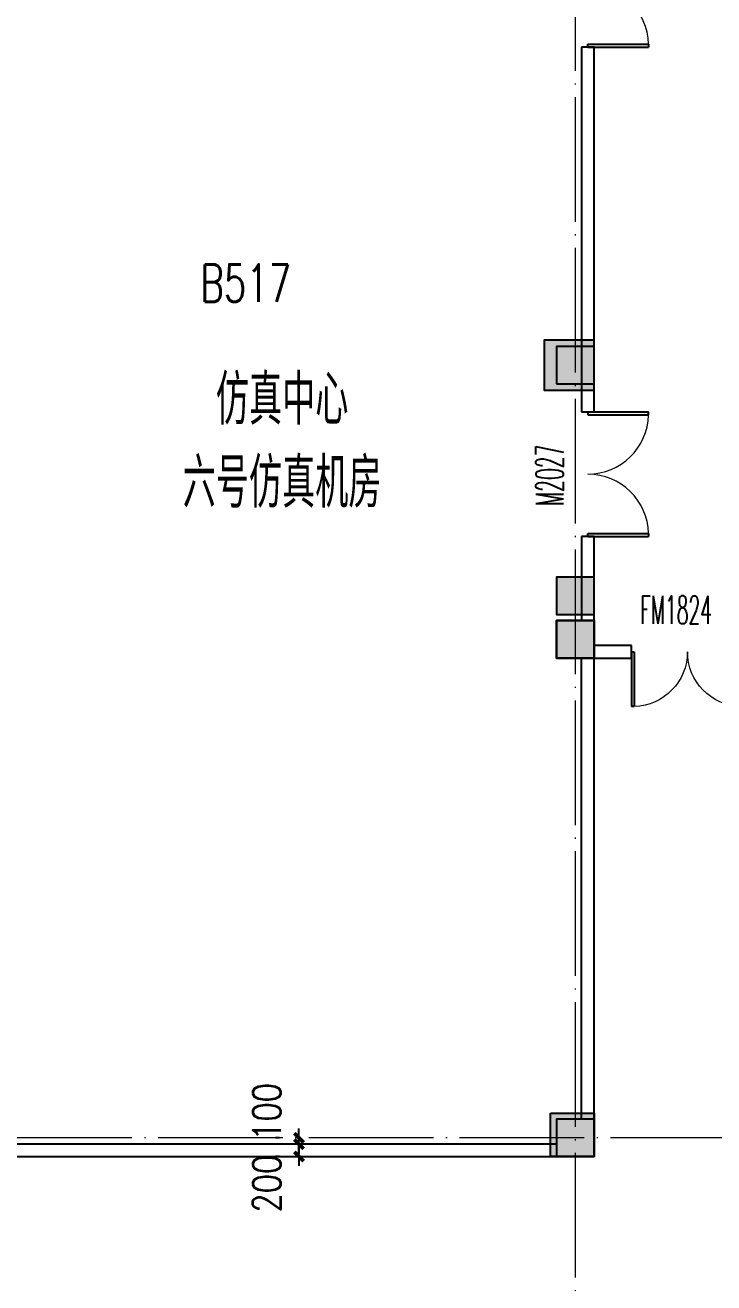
# Model space of a CAD drawing. Extents: x 1417642 to 3570900, y 124798 to 1191112.
# Drawn here: x 1512573 to 1523626, y 149108 to 169287 of the extents above; entities that cross this region are included whole.
import ezdxf

# ---------------------------------------------------------------- set-up
doc = ezdxf.new("R2010")
doc.units = 0
doc.header["$LTSCALE"] = 1000
doc.header["$MEASUREMENT"] = 0
doc.linetypes.add('DOTE', pattern=[2.42, 2, -0.2, 0.02, -0.2])
doc.layers.get('0').update_dxf_attribs({"linetype": 'CONTINUOUS'})
doc.layers.get('Defpoints').update_dxf_attribs({"linetype": 'CONTINUOUS'})
for name, color, linetype in [('colu', 2, 'CONTINUOUS'), ('COLUMN', 9, 'CONTINUOUS'), ('DOTE', 1, 'DOTE'), ('PUB_DIM', 3, 'CONTINUOUS'), ('PUB_HATCH', 8, 'CONTINUOUS'), ('PUB_TEXT', 40, 'CONTINUOUS'), ('tiaozheng', 20, 'CONTINUOUS'), ('WALL', 4, 'CONTINUOUS'), ('WINDOW', 2, 'CONTINUOUS'), ('WINDOW_TEXT', 7, 'CONTINUOUS'), ('填充', 252, 'CONTINUOUS'), ('柱填充', 8, 'CONTINUOUS'), ('柱填充 @ 1', 8, 'CONTINUOUS')]:
    doc.layers.add(name, color=color, linetype=linetype)
doc.styles.add('_TCH_WINDOW', font='ROMANS.shx', dxfattribs={"width": 0.7, "height": 400, "bigfont": 'Z.shx'})
doc.styles.add('DIM_FONT', font='SIMPLEX.shx', dxfattribs={"width": 0.8})
doc.styles.add('Z', font='ROMANS', dxfattribs={"width": 0.7, "bigfont": 'Z'})
doc.dimstyles.new('DIMN150', dxfattribs={"dimscale": 1.5, "dimtxt": 300, "dimasz": 100, "dimexe": 250, "dimexo": 300, "dimgap": 150, "dimtad": 1, "dimdec": 0, "dimzin": 0, "dimdsep": 46, "dimtxsty": 'DIM_FONT', "dimblk": 'ARCHTICK', "dimcen": 0.09, "dimdle": 1.5, "dimclrt": 7, "dimazin": 2, "dimtfac": 1, "dimtdec": 0, "dimtix": 1, "dimtmove": 2, "dimatfit": 3, "dimldrblk": 'ARCHTICK', "dimfxl": 1, "dimtolj": 1, "dimtzin": 0, "dimarcsym": 0})

# ---------------------------------------------------------------- blocks, each defined once
blk = doc.blocks.new('5873')
at = {"layer": '柱填充 @ 1', "ltscale": 1000}
for points in [[(1585228, 714085), (1585828, 714085), (1585828, 713485), (1585228, 713485)], [(1585128, 706185), (1585828, 706185), (1585828, 705485), (1585128, 705485)]]:
    blk.add_hatch(color=256, dxfattribs=at).paths.add_polyline_path(points)
at = {"layer": 'colu', "ltscale": 1000}
for points in [[(1585228, 714085), (1585828, 714085), (1585828, 713485), (1585228, 713485)], [(1585128, 706185), (1585828, 706185), (1585828, 705485), (1585128, 705485)]]:
    blk.add_lwpolyline(points, close=True, dxfattribs=at)
blk = doc.blocks.new('i89')
at = {"layer": '柱填充'}
h = blk.add_hatch(color=256, dxfattribs=at)
h.paths.add_polyline_path([(1555333, 501498), (1555333, 502098), (1554733, 502098), (1554733, 501498)])
h.paths.add_polyline_path([(1525733, 501498), (1525733, 502098), (1525133, 502098), (1525133, 501498)])
h.paths.add_polyline_path([(1517733, 501498), (1517733, 502098), (1517133, 502098), (1517133, 501498)])
h.paths.add_polyline_path([(1509733, 501498), (1509733, 502098), (1509133, 502098), (1509133, 501498)])
h.paths.add_polyline_path([(1501733, 501498), (1501733, 502098), (1501133, 502098), (1501133, 501498)])
h.paths.add_polyline_path([(1498133, 501498), (1498133, 502098), (1497533, 502098), (1497533, 501498)])
h.paths.add_polyline_path([(1498133, 529448), (1498133, 530148), (1497433, 530148), (1497433, 529448)])
h.paths.add_polyline_path([(1498133, 537448), (1498133, 538148), (1497433, 538148), (1497433, 537448)])
h.paths.add_polyline_path([(1541783, 545398), (1541783, 546098), (1541083, 546098), (1541083, 545398)])
h.paths.add_polyline_path([(1565333, 559098), (1565333, 559698), (1564733, 559698), (1564733, 559098)])
h.paths.add_polyline_path([(1565383, 549098), (1565383, 549798), (1564683, 549798), (1564683, 549098)])
h.paths.add_polyline_path([(1565333, 545498), (1565333, 546098), (1564733, 546098), (1564733, 545498)])
h.paths.add_polyline_path([(1565383, 538098), (1564683, 538098), (1564683, 537498), (1565383, 537498)])
h.paths.add_polyline_path([(1565333, 529498), (1565333, 530098), (1564733, 530098), (1564733, 529498)])
h.paths.add_polyline_path([(1565333, 519498), (1565333, 520098), (1564733, 520098), (1564733, 519498)])
h.paths.add_polyline_path([(1565333, 511498), (1565333, 512098), (1564733, 512098), (1564733, 511498)])
h.paths.add_polyline_path([(1565333, 501498), (1565333, 502098), (1564733, 502098), (1564733, 501498)])
h.paths.add_polyline_path([(1555333, 559098), (1555333, 559698), (1554733, 559698), (1554733, 559098)])
h.paths.add_polyline_path([(1555333, 549098), (1555333, 549698), (1554733, 549698), (1554733, 549098)])
h.paths.add_polyline_path([(1555333, 545498), (1555333, 546098), (1554733, 546098), (1554733, 545498)])
h.paths.add_polyline_path([(1555333, 537498), (1555333, 538098), (1554733, 538098), (1554733, 537498)])
h.paths.add_polyline_path([(1555433, 529448), (1555433, 530148), (1554733, 530148), (1554733, 529448)])
h.paths.add_polyline_path([(1555433, 519448), (1555433, 520148), (1554733, 520148), (1554733, 519448)])
h.paths.add_polyline_path([(1555433, 511498), (1555433, 512198), (1554733, 512198), (1554733, 511498)])
h.paths.add_polyline_path([(1551733, 557298), (1551733, 557898), (1551133, 557898), (1551133, 557298)])
h.paths.add_polyline_path([(1551783, 549098), (1551783, 549798), (1551083, 549798), (1551083, 549098)])
h.paths.add_polyline_path([(1551733, 545498), (1551733, 546098), (1551133, 546098), (1551133, 545498)])
h.paths.add_polyline_path([(1551733, 537498), (1551733, 538098), (1551133, 538098), (1551133, 537498)])
h.paths.add_polyline_path([(1551733, 529498), (1551733, 530098), (1551133, 530098), (1551133, 529498)])
h.paths.add_polyline_path([(1551733, 519498), (1551733, 520098), (1551133, 520098), (1551133, 519498)])
h.paths.add_polyline_path([(1551783, 511498), (1551783, 512198), (1551083, 512198), (1551083, 511498)])
h.paths.add_polyline_path([(1551733, 501498), (1551733, 502098), (1551133, 502098), (1551133, 501498)])
h.paths.add_polyline_path([(1541733, 559098), (1541733, 559698), (1541133, 559698), (1541133, 559098)])
h.paths.add_polyline_path([(1541733, 557298), (1541733, 557898), (1541133, 557898), (1541133, 557298)])
h.paths.add_polyline_path([(1541783, 549098), (1541783, 549798), (1541083, 549798), (1541083, 549098)])
h.paths.add_polyline_path([(1541733, 537498), (1541733, 538298), (1541133, 538298), (1541133, 537498)])
h.paths.add_polyline_path([(1541733, 519298), (1541733, 520098), (1541133, 520098), (1541133, 519298)])
h.paths.add_polyline_path([(1541833, 511498), (1541833, 512298), (1541033, 512298), (1541033, 511498)])
h.paths.add_polyline_path([(1541733, 501498), (1541733, 502098), (1541133, 502098), (1541133, 501498)])
h.paths.add_polyline_path([(1533733, 559098), (1533733, 559698), (1533133, 559698), (1533133, 559098)])
h.paths.add_polyline_path([(1533783, 549098), (1533783, 549798), (1533083, 549798), (1533083, 549098)])
h.paths.add_polyline_path([(1533733, 545498), (1533733, 546098), (1533133, 546098), (1533133, 545498)])
h.paths.add_polyline_path([(1533733, 537498), (1533733, 538298), (1533133, 538298), (1533133, 537498)])
h.paths.add_polyline_path([(1533733, 519298), (1533733, 520098), (1533133, 520098), (1533133, 519298)])
h.paths.add_polyline_path([(1533833, 511498), (1533833, 512298), (1533033, 512298), (1533033, 511498)])
h.paths.add_polyline_path([(1533733, 501498), (1533733, 502098), (1533133, 502098), (1533133, 501498)])
h.paths.add_polyline_path([(1525733, 559098), (1525733, 559698), (1525133, 559698), (1525133, 559098)])
h.paths.add_polyline_path([(1525783, 549098), (1525783, 549798), (1525083, 549798), (1525083, 549098)])
h.paths.add_polyline_path([(1525733, 545498), (1525733, 546098), (1525133, 546098), (1525133, 545498)])
h.paths.add_polyline_path([(1525733, 537498), (1525733, 538298), (1525133, 538298), (1525133, 537498)])
h.paths.add_polyline_path([(1525733, 519298), (1525733, 520098), (1525133, 520098), (1525133, 519298)])
h.paths.add_polyline_path([(1525833, 511498), (1525833, 512298), (1525033, 512298), (1525033, 511498)])
h.paths.add_polyline_path([(1517733, 559098), (1517733, 559698), (1517133, 559698), (1517133, 559098)])
h.paths.add_polyline_path([(1517783, 549098), (1517783, 549798), (1517083, 549798), (1517083, 549098)])
h.paths.add_polyline_path([(1517733, 545498), (1517733, 546098), (1517133, 546098), (1517133, 545498)])
h.paths.add_polyline_path([(1517733, 537498), (1517733, 538298), (1517133, 538298), (1517133, 537498)])
h.paths.add_polyline_path([(1517733, 519298), (1517733, 520098), (1517133, 520098), (1517133, 519298)])
h.paths.add_polyline_path([(1517833, 511498), (1517833, 512298), (1517033, 512298), (1517033, 511498)])
h.paths.add_polyline_path([(1509733, 559098), (1509733, 559698), (1509133, 559698), (1509133, 559098)])
h.paths.add_polyline_path([(1509783, 549098), (1509783, 549798), (1509083, 549798), (1509083, 549098)])
h.paths.add_polyline_path([(1509733, 545498), (1509733, 546098), (1509133, 546098), (1509133, 545498)])
h.paths.add_polyline_path([(1509733, 537498), (1509733, 538298), (1509133, 538298), (1509133, 537498)])
h.paths.add_polyline_path([(1509733, 519298), (1509733, 520098), (1509133, 520098), (1509133, 519298)])
h.paths.add_polyline_path([(1509833, 511498), (1509833, 512298), (1509033, 512298), (1509033, 511498)])
h.paths.add_polyline_path([(1509733, 480798), (1509733, 481398), (1509133, 481398), (1509133, 480798)])
h.paths.add_polyline_path([(1501733, 559098), (1501733, 559698), (1501133, 559698), (1501133, 559098)])
h.paths.add_polyline_path([(1501733, 549098), (1501733, 549698), (1501133, 549698), (1501133, 549098)])
h.paths.add_polyline_path([(1501733, 545498), (1501733, 546098), (1501133, 546098), (1501133, 545498)])
h.paths.add_polyline_path([(1501733, 537498), (1501733, 538098), (1501133, 538098), (1501133, 537498)])
h.paths.add_polyline_path([(1501733, 529498), (1501733, 530098), (1501133, 530098), (1501133, 529498)])
h.paths.add_polyline_path([(1501733, 519498), (1501733, 520098), (1501133, 520098), (1501133, 519498)])
h.paths.add_polyline_path([(1501833, 511498), (1501833, 512198), (1501133, 512198), (1501133, 511498)])
h.paths.add_polyline_path([(1501733, 480798), (1501733, 481398), (1501133, 481398), (1501133, 480798)])
h.paths.add_polyline_path([(1498133, 559098), (1498133, 559698), (1497533, 559698), (1497533, 559098)])
h.paths.add_polyline_path([(1498183, 549098), (1498183, 549798), (1497483, 549798), (1497483, 549098)])
h.paths.add_polyline_path([(1498133, 545498), (1498133, 546098), (1497533, 546098), (1497533, 545498)])
h.paths.add_polyline_path([(1498133, 519448), (1498133, 520148), (1497433, 520148), (1497433, 519448)])
h.paths.add_polyline_path([(1498133, 511448), (1498133, 512148), (1497433, 512148), (1497433, 511448)])
h.paths.add_polyline_path([(1498133, 480798), (1498133, 481398), (1497533, 481398), (1497533, 480798)])
h.paths.add_polyline_path([(1488133, 559098), (1488133, 559698), (1487533, 559698), (1487533, 559098)])
h.paths.add_polyline_path([(1488233, 549098), (1488233, 549798), (1487533, 549798), (1487533, 549098)])
h.paths.add_polyline_path([(1488133, 545498), (1488133, 546098), (1487533, 546098), (1487533, 545498)])
h.paths.add_polyline_path([(1488133, 537498), (1488133, 538098), (1487533, 538098), (1487533, 537498)])
h.paths.add_polyline_path([(1488133, 529498), (1488133, 530098), (1487533, 530098), (1487533, 529498)])
h.paths.add_polyline_path([(1488133, 519498), (1488133, 520098), (1487533, 520098), (1487533, 519498)])
h.paths.add_polyline_path([(1488133, 511498), (1488133, 512098), (1487533, 512098), (1487533, 511498)])
h.paths.add_polyline_path([(1488133, 501498), (1488133, 502098), (1487533, 502098), (1487533, 501498)])
h.paths.add_polyline_path([(1488133, 480798), (1488133, 481398), (1487533, 481398), (1487533, 480798)])
h.paths.add_polyline_path([(1498133, 484398), (1498133, 485198), (1497433, 485198), (1497433, 484398)])
h.paths.add_polyline_path([(1498134, 496298), (1498134, 497098), (1497433, 497098), (1497433, 496298)])
h.paths.add_polyline_path([(1487533, 497098), (1487533, 496298), (1488233, 496298), (1488233, 497098)])
h.paths.add_polyline_path([(1487533, 485198), (1487533, 484398), (1488233, 484398), (1488233, 485198)])
h.paths.add_polyline_path([(1509733, 496298), (1509733, 497098), (1509033, 497098), (1509033, 496298)])
h.paths.add_polyline_path([(1509733, 484398), (1509733, 485198), (1509033, 485198), (1509033, 484398)])
blk.add_hatch(color=256, dxfattribs=at).paths.add_polyline_path([(1497333, 485198), (1497431, 485198), (1497431, 484398), (1497333, 484398)])
at = {"layer": 'colu'}
for points in [[(1498133, 484398), (1498133, 485198), (1497333, 485198), (1497333, 484398)], [(1498133, 480798), (1498133, 481398), (1497533, 481398), (1497533, 480798)]]:
    blk.add_lwpolyline(points, close=True, dxfattribs=at)
blk = doc.blocks.new('_ArchTick')
at = {"color": 0, "linetype": 'ByBlock', "const_width": 0.4}
blk.add_lwpolyline([(-0.5, -0.5), (0.5, 0.5)], dxfattribs=at)
blk = doc.blocks.new('*D111')
at = {"layer": 'Defpoints', "color": 0}
for p in [(1516968, 151433), (1517107, 151433), (1517107, 151333)]:
    blk.add_point(p, dxfattribs=at)
at = {"layer": 'PUB_DIM', "color": 0, "lineweight": -2}
for p, q in [((1516968, 151433), (1516968, 151583)), ((1516657, 151433), (1516593, 151433)), ((1516968, 151333), (1516968, 151433)), ((1516657, 151333), (1516593, 151333)), ((1516968, 151333), (1516968, 151183))]:
    blk.add_line(p, q, dxfattribs=at)
at = {"layer": 'PUB_DIM', "color": 0, "lineweight": -2, "xscale": 150, "yscale": 150, "zscale": 150}
for p, rotation in [((1516968, 151433), 270), ((1516968, 151333), 90)]:
    blk.add_blockref('_ArchTick', p, dxfattribs=dict(at, rotation=rotation))
at = {"layer": 'PUB_DIM', "color": 7, "insert": (1516450, 151850), "char_height": 450, "attachment_point": 5, "rotation": 90, "style": 'DIM_FONT'}
blk.add_mtext('\\A1;100', dxfattribs=at)
blk = doc.blocks.new('*D112')
at = {"layer": 'Defpoints', "color": 0}
for p in [(1516968, 151333), (1517107, 151333), (1517107, 151133)]:
    blk.add_point(p, dxfattribs=at)
at = {"layer": 'PUB_DIM', "color": 0, "lineweight": -2}
for p, q in [((1516968, 151333), (1516968, 151483)), ((1516657, 151333), (1516593, 151333)), ((1516968, 151133), (1516968, 151333)), ((1516657, 151133), (1516593, 151133)), ((1516968, 151133), (1516968, 150983))]:
    blk.add_line(p, q, dxfattribs=at)
at = {"layer": 'PUB_DIM', "color": 0, "lineweight": -2, "xscale": 150, "yscale": 150, "zscale": 150}
for p, rotation in [((1516968, 151333), 270), ((1516968, 151133), 90)]:
    blk.add_blockref('_ArchTick', p, dxfattribs=dict(at, rotation=rotation))
at = {"layer": 'PUB_DIM', "color": 7, "insert": (1516450, 150699), "char_height": 450, "attachment_point": 5, "rotation": 90, "style": 'DIM_FONT'}
blk.add_mtext('\\A1;200', dxfattribs=at)
blk = doc.blocks.new('_FZH')
blk.add_lwpolyline([(-0.5, -0.5), (0.5, -0.5), (0.5, 0.5), (-0.5, 0.5)], close=True)
at = {"layer": 'PUB_HATCH'}
blk.add_solid([(-0.5, -0.5), (0.5, -0.5), (-0.5, 0.5), (0.5, 0.5)], dxfattribs=at)
blk = doc.blocks.new('$DorLib2D$00000002')
for p, q in [((-0.5, 0), (-0.5, 0.4875)), ((-0.475, 0.4875), (-0.5, 0.4875)), ((-0.475, 0), (-0.475, 0.4875)), ((0.475, 0), (0.475, 0.4875)), ((0.475, 0.4875), (0.5, 0.4875)), ((0.5, 0), (0.5, 0.4875)), ((-0.5, 0), (-0.475, 0)), ((0.5, 0), (0.475, 0))]:
    blk.add_line(p, q)
at = {"lineweight": 13}
for centre, start, end in [((-0.4875, 0), 0, 88.53072), ((0.4875, 0), 91.46928, 180)]:
    blk.add_arc(centre, 0.4875, start, end, dxfattribs=at)

msp = doc.modelspace()

# ---------------------------------------------------------------- linework, layer by layer
at = {"layer": 'DOTE', "lineweight": 0}
for points in [[(1521403.1, 216532.7), (1521403.1, 132632.2)], [(1596566.6, 151432.7), (1432076.7, 151432.7)]]:
    msp.add_lwpolyline(points, dxfattribs=at)
at = {"layer": 'WALL'}
for p, q in [((1521703.1, 168932.7), (1521503.1, 168932.7)), ((1521503.1, 168932.7), (1521503.1, 163082.7)), ((1521703.1, 163082.7), (1521703.1, 168932.7)), ((1521503.1, 163082.7), (1521703.1, 163082.7)), ((1521703.1, 161082.7), (1521503.1, 161082.7)), ((1521503.1, 161082.7), (1521503.1, 159732.7)), ((1521703.1, 159732.7), (1521703.1, 161082.7)), ((1522303.1, 159332.7), (1521703.1, 159332.7)), ((1522303.1, 159132.7), (1522303.1, 159332.7)), ((1521503.1, 151732.7), (1521503.1, 159132.7)), ((1521703.1, 151732.7), (1521703.1, 159132.7)), ((1521703.1, 159132.7), (1522303.1, 159132.7)), ((1521103.1, 151332.7), (1510103.1, 151332.7)), ((1510103.1, 151132.7), (1521103.1, 151132.7))]:
    msp.add_line(p, q, dxfattribs=at)

# ---------------------------------------------------------------- block references
at = {"layer": 'COLUMN', "lineweight": 0, "xscale": 600, "yscale": 600, "zscale": 600}
for p in [(1521403.1, 163832.7), (1521403.1, 159432.7), (1521403.1, 151432.7)]:
    msp.add_blockref('_FZH', p, dxfattribs=at)
at = {"layer": 'tiaozheng'}
for name, p in [('i89', (23570, -320965.6)), ('5873', (-64124.5, -554352.7))]:
    msp.add_blockref(name, p, dxfattribs=at)
at = {"layer": 'WINDOW', "lineweight": 0}
ref = msp.add_blockref('$DorLib2D$00000002', (1521603.1, 169932.7), dxfattribs=dict(at, xscale=-2000, yscale=-2000, zscale=-2000, rotation=89.99999999997988))
ref.add_attrib('A', 'M2027', (1521213.7, 169423.5), dxfattribs={"layer": 'WINDOW_TEXT', "lineweight": 0, "height": 446.25, "rotation": 90, "style": '_TCH_WINDOW', "width": 0.494118})
ref = msp.add_blockref('$DorLib2D$00000002', (1521603.1, 162082.7), dxfattribs=dict(at, xscale=-2000, yscale=-2000, zscale=-2000, rotation=89.99999999997988))
ref.add_attrib('A', 'M2027', (1521213.7, 161573.5), dxfattribs={"layer": 'WINDOW_TEXT', "lineweight": 0, "height": 446.25, "rotation": 90, "style": '_TCH_WINDOW', "width": 0.494118})
at = {"layer": 'WINDOW', "lineweight": 0, "xscale": -1800, "yscale": 1800, "zscale": -1800, "rotation": 180}
msp.add_blockref('$DorLib2D$00000002', (1523203.1, 159232.7), dxfattribs=at)

# ---------------------------------------------------------------- texts
at = {"layer": 'PUB_TEXT', "color": 1, "lineweight": 60, "style": 'Z', "width": 0.7}
msp.add_text('B517', height=600, dxfattribs=at).set_placement((1515384.6, 164848))
at = {"layer": 'WINDOW_TEXT', "style": '_TCH_WINDOW', "width": 0.494118}
msp.add_text('FM1824', height=446.25, dxfattribs=at).set_placement((1522443.9, 159683.4))
at = {"layer": '填充', "insert": (1516697, 163677.2), "char_height": 800, "width": 3484.106, "attachment_point": 2, "style": '_TCH_WINDOW'}
msp.add_mtext('{\\C3;仿真中心\\P六号仿真机房}', dxfattribs=at)

# ---------------------------------------------------------------- dimensions: what is measured, and where the dimension line sits
at = {"layer": 'PUB_DIM'}
for base, p1, p2, picture, middle in [((1516967.8, 151432.7), (1517106.7, 151332.7), (1517106.7, 151432.7), '*D111', (1516450.3, 151850.5)), ((1516967.8, 151332.7), (1517106.7, 151132.7), (1517106.7, 151332.7), '*D112', (1516450.3, 150699.2))]:
    dim = msp.add_linear_dim(base=base, p1=p1, p2=p2, angle=90, dimstyle='DIMN150', dxfattribs=at)
    dim.commit()
    dim.dimension.update_dxf_attribs({"geometry": picture, "text_midpoint": middle, "dimtype": 129})

doc.saveas('drawing.dxf')
